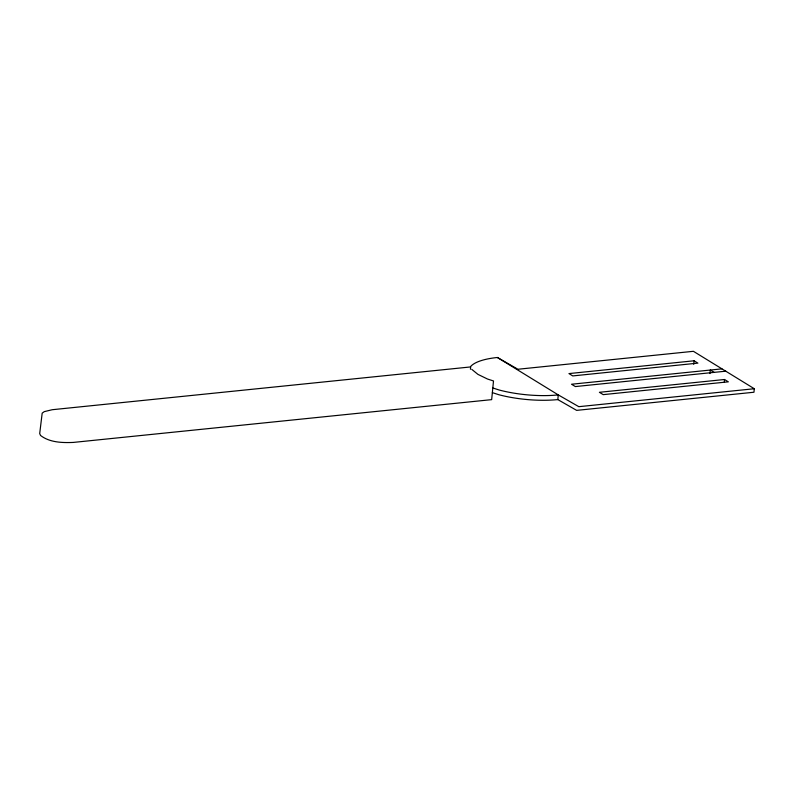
<?xml version="1.0" encoding="UTF-8"?>
<svg xmlns="http://www.w3.org/2000/svg" width="794" height="794" viewBox="0 0 794 794"><rect width="100%" height="100%" fill="white"/><g stroke="black" fill="none" stroke-linecap="round" stroke-linejoin="round"><path stroke-width="1.19" d="M470.435 369.26L470.663 366.927L52.255 409.714L44.295 411.629L42.181 413.148L39.7 433.584L40.554 435.469C49.645 442.526 62.21 442.873 73.256 442.427L491.665 399.64L493.501 380.961L487.526 379.036L477.928 374.371L471.765 369.349M497.391 357.489L517.926 369.25L693.41 351.305L754.3 388.732L753.953 392.236L576.643 410.369L557.815 399.581L558.281 394.906L497.391 357.489A59.302 18.619 5.6 0 0 470.524 366.63M693.738 364.287L694.085 360.784L568.961 373.587L572.762 375.919L697.886 363.126L694.085 360.784M709.985 373.537L710.322 370.034L714.134 372.376M724.297 381.835L724.525 379.502L599.41 392.296L603.212 394.638L728.336 381.835L724.525 379.502M721.954 368.853L571.531 384.236L575.342 386.569L725.756 371.185M754.3 388.732L578.816 406.677L558.281 394.906A59.302 18.619 5.6 0 1 499.237 390.033L492.816 387.968M492.359 392.633L498.781 394.707A59.302 18.619 5.6 0 0 557.815 399.581"/></g></svg>
